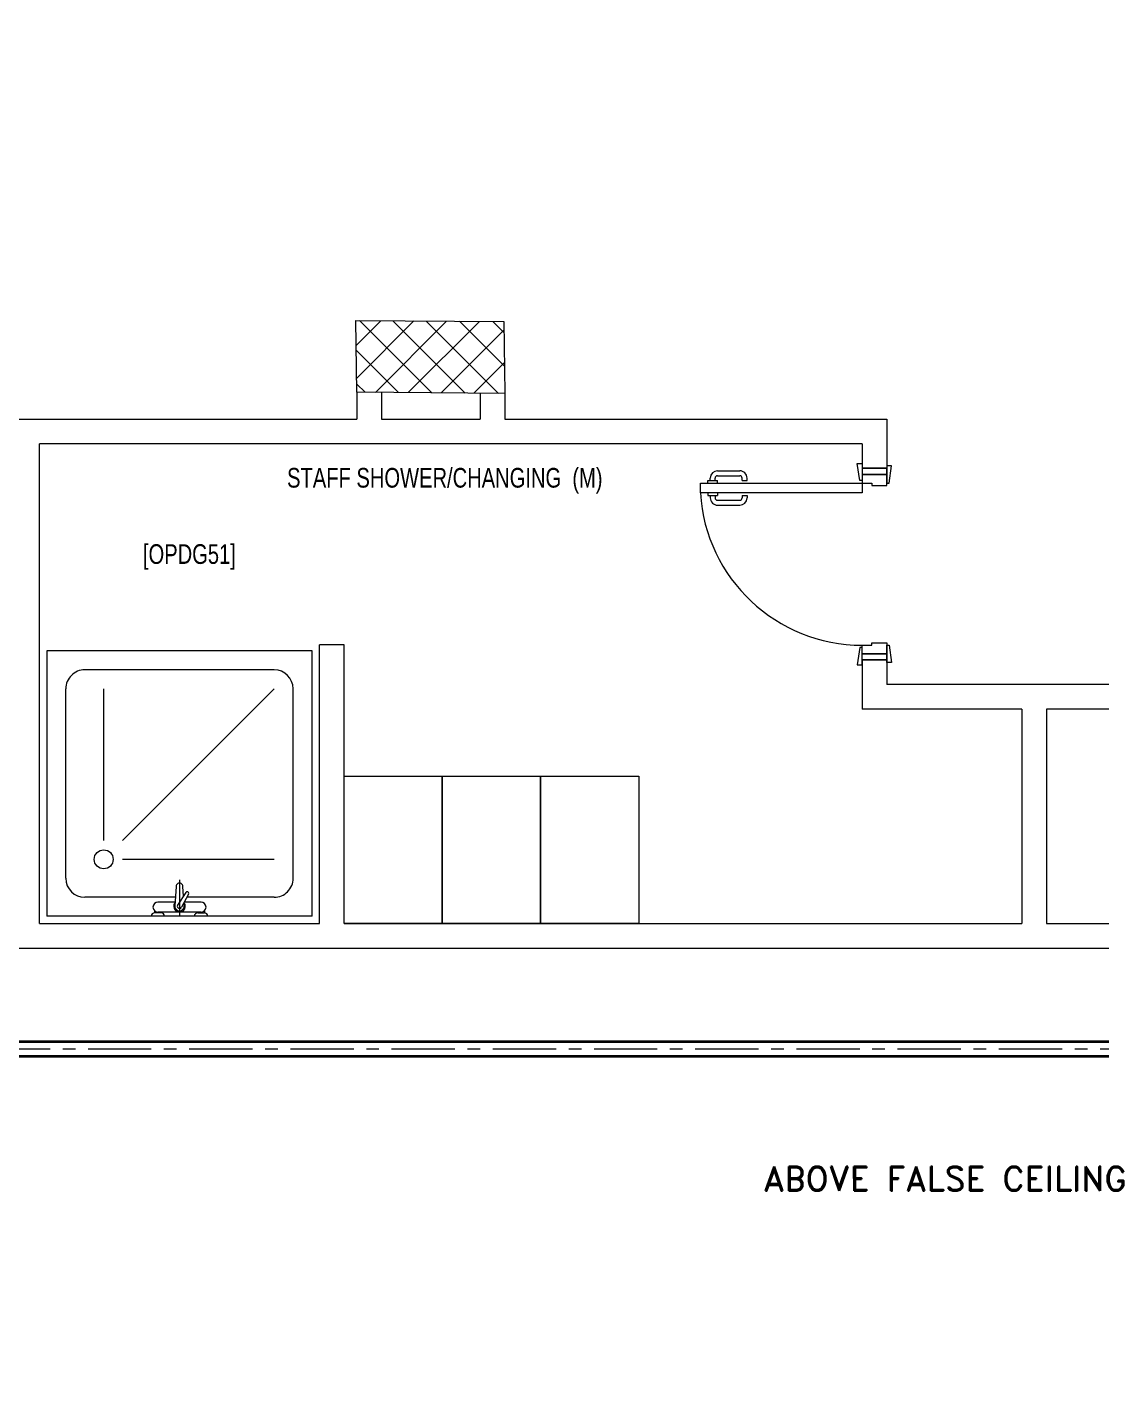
# Model space of a CAD drawing. Extents: x -234346 to 58427, y -132654 to -82394.
# Drawn here: x -120879 to -116508, y -105740 to -100194 of the extents above; entities that cross this region are included whole.
import ezdxf
from ezdxf import colors
from ezdxf.entities.mleader import LeaderData, LeaderLine
from ezdxf.math import Vec2, Vec3

# ---------------------------------------------------------------- set-up
doc = ezdxf.new("R2010")
doc.units = 0
doc.header["$LTSCALE"] = 8
doc.linetypes.add('AXES', pattern=[50.800000000000004, 31.75, -6.35, 6.35, -6.35])
doc.layers.get('0').update_dxf_attribs({"color": 9, "lineweight": 5})
for name, color, linetype, lineweight in [('72_EGR_BASE_TEXT', 9, 'Continuous', 5), ('72_EGR_EQP_TAG', 9, 'Continuous', 5), ('C-HYDR-CTCH', 9, 'Continuous', 5), ('F-ANNO-TEXT-PL', 7, 'Continuous', 25), ('Hatch', 9, 'Continuous', 5), ('LOADING', 9, 'Continuous', 5), ('SANIT', 9, 'Continuous', 5), ('Structure', 9, 'Continuous', 5), ('Walls', 9, 'Continuous', 5), ('Wooden Joinery', 9, 'Continuous', 5)]:
    doc.layers.add(name, color=color, linetype=linetype, lineweight=lineweight)
doc.layers.add('FIRE', color=1, linetype='Continuous')
doc.layers.add('FIRE-thin', color=8, linetype='Continuous')
doc.styles.add('ROMAND', font='romand.shx')
doc.styles.add('X3G_ENTITY_2587EF', font='swisscl.ttf', dxfattribs={"height": 200})
doc.styles.add('X3G_ENTITY_258862', font='swisscl.ttf', dxfattribs={"height": 200})

# ---------------------------------------------------------------- blocks, each defined once
blk = doc.blocks.new('_Origin')
at = {"color": 0, "linetype": 'ByBlock', "lineweight": -2}
blk.add_line((0, 0), (-1, 0), dxfattribs=at)
blk.add_circle((0, 0), 0.5, dxfattribs=at)
blk = doc.blocks.new('A$C72370EFE')
at = {"layer": 'Wooden Joinery'}
for p, q in [((-0.009999999999990905, -0.03999999999999915), (-0.01999999999998181, -0.03999999999999915)), ((-0.009999999999990905, -0.03000000000000114), (-0.01000000000010459, -0.07000000000000028)), ((0, -0.03000000000000114), (-0.009999999999990905, -0.03000000000000114)), ((0.04000000000019099, -0.03000000000000114), (0.0500000000001819, -0.03000000000000114)), ((0.0500000000001819, -0.03000000000000114), (0.05000000000029559, -0.07000000000000028)), ((0.0500000000001819, -0.03999999999999915), (0.0600000000001728, -0.03999999999999915)), ((-0.04999999999995453, -0.07000000000000028), (-0.04999999999984084, -0.1600000000000037)), ((-0.02999999999997272, -0.07000000000000028), (-0.02999999999985903, -0.1600000000000037)), ((-0.009999999999990905, -0.06000000000000227), (-0.01999999999998181, -0.06000000000000227)), ((0, -0.07000000000000028), (-0.009999999999990905, -0.07000000000000028)), ((0.04000000000019099, -0.07000000000000028), (0.0500000000001819, -0.07000000000000028)), ((0.0500000000001819, -0.06000000000000227), (0.0600000000001728, -0.06000000000000227)), ((0.07000000000016371, -0.07000000000000028), (0.07000000000005002, -0.1600000000000037)), ((0.09000000000014552, -0.07000000000000028), (0.09000000000003183, -0.1600000000000037)), ((-0.009999999999877218, -0.1700000000000017), (-0.01999999999986812, -0.1700000000000017)), ((-0.009999999999877218, -0.1900000000000048), (-0.01999999999986812, -0.1900000000000048)), ((-0.009999999999877218, -0.1700000000000017), (-0.009999999999877218, -0.1900000000000048)), ((0.05000000000006821, -0.1700000000000017), (0.06000000000005912, -0.1700000000000017)), ((0.05000000000006821, -0.1700000000000017), (0.05000000000006821, -0.1900000000000048)), ((0.05000000000006821, -0.1900000000000048), (0.06000000000005912, -0.1900000000000048))]:
    blk.add_line(p, q, dxfattribs=at)
for centre, radius, start, end in [((-0.01999999999998181, -0.07000000000000028), 0.03, 90, 180), ((0.0600000000001728, -0.07000000000000028), 0.03, 0, 90), ((-0.01999999999998181, -0.07000000000000028), 0.01, 90, 180), ((0.0600000000001728, -0.07000000000000028), 0.01, 0, 90), ((-0.01999999999986812, -0.1600000000000037), 0.03, 180, 270), ((-0.01999999999986812, -0.1600000000000037), 0.01, 180, 270), ((0.06000000000005912, -0.1600000000000037), 0.01, 270, 0), ((0.06000000000005912, -0.1600000000000037), 0.03, 270, 0)]:
    blk.add_arc(centre, radius, start, end, dxfattribs=at)
blk = doc.blocks.new('A$C268A7CF0')
at = {"layer": 'Wooden Joinery'}
for points in [[(80.00399540620856, 758.7808040424279), (80.00399540620856, 768.78128367303), (10.00063799135387, 778.7817633039231), (10.00063799135387, 758.7808040424279)], [(739.9982398385182, 758.7808040423115), (739.9982398385182, 768.78128367303), (810.0015972533729, 778.7817633038067), (810.0015972531401, 758.7808040423697)], [(70.0035157755483, 658.780804042457), (70.0035157755483, 648.7803244116803), (0.0001583604607731104, 638.7798447810783), (0.0001583604607731104, 658.780804042457)], [(120.0059139293153, 658.7808040423406), (120.0059139306541, -7.697787077631801e-05), (80.00399540778017, -7.697792898397893e-05), (80.00399540644139, 658.780804042457)], [(749.9987194696441, 658.7808040423406), (749.9987194696441, 648.7803244117385), (820.002076884266, 638.7798447810201), (820.002076884266, 658.780804042457)]]:
    blk.add_lwpolyline(points, close=True, dxfattribs=at)
for points in [[(45.00231669913046, 658.7808040423988), (45.00231669913046, 758.7808040424279), (20.00111762224697, 758.7808040425443), (20.0011176224798, 658.7808040425734), (45.00231669913046, 658.7808040423988)], [(45.00231669889763, 658.7808040426899), (80.00399540644139, 658.780804042457), (80.00399540644139, 698.7827225655637), (90.00447503710166, 698.7827225652145), (90.00447503733449, 758.7808040426607), (45.00231669913046, 758.7808040424279), (45.00231669889763, 658.7808040426899)], [(774.9999185458291, 658.780804042457), (739.9982398385182, 658.7808040422824), (739.9982398382854, 698.7827225655055), (729.9977602078579, 698.7827225652727), (729.9977602073923, 758.7808040424861), (774.9999185453635, 758.7808040425443), (774.9999185458291, 658.780804042457)], [(774.9999185455963, 658.780804042457), (774.9999185453635, 758.7808040425443), (800.001117622247, 758.7808040424861), (800.0011176224798, 658.7808040423988), (774.9999185455963, 658.780804042457)]]:
    blk.add_lwpolyline(points, dxfattribs=at)
blk.add_arc((80.00399540644139, 658.7808040424061), 659.9942444320768, 273.4747979905363, 0, dxfattribs=at)
at = {"layer": 'Wooden Joinery', "xscale": 999.9999999998854, "yscale": 999.9999999998854, "zscale": 999.9999999998854, "rotation": 180}
blk.add_blockref('A$C72370EFE', (120.0059139308869, -7.697775436099619e-05), dxfattribs=at)
blk = doc.blocks.new('A$C47696aed')
at = {"layer": 'Hatch'}
h = blk.add_hatch(dxfattribs=at)
h.set_pattern_fill('ANSI37', color=256, scale=30)
h.set_pattern_definition([(45, (0, 0), (-67.35192090801866, 67.35192090801866), []), (135, (0, 0), (-67.35192090801866, -67.35192090801864), [])])
h.paths.add_polyline_path([(50952.65890286537, 21917.90117246215), (50348.72306925309, 21909.74587517308), (50352.61760289129, 21621.33843560587), (50956.55343653914, 21629.49373293482)])
h.paths.add_polyline_path([(43791.89540090831, 21910.13626871398), (43208.39156583045, 21904.72568193334), (43188.46127167926, 21613.33456440386), (43771.96510675712, 21618.74515118473)])
h.paths.add_polyline_path([(29414.94768239791, 21902.76746834489), (28815.84806079185, 21898.68783707242), (28810.13874411537, 21605.63425206556), (29409.23836577218, 21609.71388330683)])
h.paths.add_polyline_path([(36600.15027514659, 21904.93568402808), (35998.96405953518, 21897.44341075025), (35990.7440224078, 21611.78551922669), (36591.93023801921, 21619.27779250452)])
h.paths.add_polyline_path([(22195.711284091, 21912.03166619618), (21589.25982243335, 21890.17703984305), (21603.79236787627, 21597.64019584912), (22210.24382950296, 21619.49482215126)])
h.paths.add_polyline_path([(15459.09601511549, 21901.65291435295), (14237.15456092265, 21925.59205384576), (14230.73345924378, 21629.45733883325), (15452.6749134874, 21605.51819930947)])
h.paths.add_polyline_path([(15473.19471376156, 14701.56249209866), (14258.19266025955, 14685.84594365326), (14244.72114109108, 14393.41044957307), (15459.72319467506, 14409.1269980385)])
h.paths.add_polyline_path([(15447.11996749369, 7508.402531788915), (14244.04364118952, 7492.405785581917), (14238.33432461926, 7199.352200535828), (15441.41065086798, 7215.348946750863)])
h.paths.add_polyline_path([(15465.63960820156, 309.6858390090056), (14268.95654949057, 298.2553099577781), (14271.76910867799, 3.803327153204009), (15468.45216735778, 15.23385615343796)])
h.paths.add_polyline_path([(7830.616258125294, 311.793869010402), (7227.060697460089, 308.094510771567), (7237.70771341864, 22.62184820999028), (7841.263274032848, 26.321206479799)])
h.paths.add_polyline_path([(7815.177747422822, 7509.79877678794), (7218.354856322978, 7511.359757025028), (7218.237390204333, 7210.198693469865), (7815.060281253413, 7208.637713263512)])
h.paths.add_polyline_path([(7825.051300763618, 14699.3597865398), (7205.758578153327, 14700.59416233585), (7195.164288483786, 14397.63416323066), (7814.457011074301, 14396.39978751633)])
h.paths.add_polyline_path([(7801.739301570226, 21878.73653883673), (7201.079641937271, 21893.19244854827), (7197.456919316894, 21603.55150551582), (7798.116578867892, 21589.09559578425)])
h.paths.add_polyline_path([(602.6472432142982, 21876.85598163982), (-0.001488337053160649, 21899.56074538711), (1.875025053050194, 21611.24585035467), (604.5237566044161, 21588.54108660738)])
h.paths.add_polyline_path([(610.3638571500851, 7498.560115361353), (8.32448107311211, 7491.589490585211), (11.70087736262212, 7199.976667811396), (613.7402535262518, 7206.947292556519)])
h.paths.add_polyline_path([(627.8726603421455, 303.9411883235443), (29.48482373845764, 302.9426870569623), (34.34494512947276, 2.254511000355706), (632.7327817329206, 3.253012267403392)])
h.paths.add_polyline_path([(22214.579397097, 317.2174509044307), (21608.88848152617, 304.2747025873941), (21614.60176341841, 3.064878029519605), (22220.29267904023, 16.00762631557518)])
h.paths.add_polyline_path([(22208.06104650651, 7509.692103336565), (21613.67778440121, 7492.126863068665), (21615.78000571065, 7195.545372270743), (22210.16326784715, 7213.1106125894)])
h.paths.add_polyline_path([(22199.34692327329, 14717.72705893009), (21600.38867711509, 14710.04464918235), (21604.39563797368, 14409.8781215765), (22203.35388416285, 14417.56053137523)])
h.paths.add_polyline_path([(29399.66750759375, 14702.44688404421), (28797.72565343487, 14707.13775532017), (28801.97151180845, 14415.02994536212), (29403.91336601786, 14410.33907405473)])
h.paths.add_polyline_path([(29403.40066873003, 7519.803772830868), (28799.55744955875, 7502.214949066518), (28812.9979369659, 7202.141036008017), (29413.0970021314, 7223.191262779987)])
h.paths.add_polyline_path([(29419.54605692672, 303.7849725198466), (28815.68842769251, 310.3802863666751), (28813.29913857579, 24.67363384062992), (29417.15676781023, 18.07831999403425)])
h.paths.add_polyline_path([(36618.02385220304, 314.2458957131021), (36020.72316604503, 299.6894409519155), (36029.70771449502, -0.004199135113594821), (36627.00840060203, 14.55225565703586)])
h.paths.add_polyline_path([(36610.73667342984, 7502.578379449667), (36009.4578434038, 7504.519632709214), (36010.57381078927, 7207.292859660694), (36611.85264084628, 7205.351606452141)])
h.paths.add_polyline_path([(36574.25190127268, 14706.41894276603), (35993.40506970347, 14711.10490650241), (36013.1053391262, 14421.26891946048), (36593.95217069518, 14416.58295572386)])
h.paths.add_polyline_path([(43777.60976200271, 14705.69125746773), (43180.03123245714, 14719.43538219645), (43182.04912134632, 14427.51770865754), (43779.62765115742, 14413.77358389268)])
h.paths.add_polyline_path([(43778.63715867838, 7507.120847694809), (43210.20746167819, 7499.526144873118), (43212.03521401528, 7205.380501860986), (43780.46491111722, 7212.975204620743)])
h.paths.add_polyline_path([(43815.69234047201, 309.9641928793826), (43210.43045880413, 307.3081316433345), (43211.76684186887, 2.773851530393586), (43817.02872343501, 5.429912829073146)])
h.paths.add_polyline_path([(50989.89646114851, 309.4803125930484), (50401.94159457088, 325.5450213535223), (50388.73906247644, 18.31921976106605), (50976.69392905431, 2.254511000821367)])
h.paths.add_polyline_path([(50974.12643849663, 7508.860029341886), (50370.89691945701, 7509.950705887522), (50368.93175683683, 7213.435717841612), (50972.16127587669, 7212.345041296208)])
at = {"layer": 'C-HYDR-CTCH', "color": 4, "flags": 128}
blk.add_lwpolyline([(28797.72565343487, 14707.13775532017), (29399.66750759375, 14702.44688404421), (29403.91336601786, 14410.33907405473), (28801.97151180846, 14415.02994536213), (28797.72565343487, 14707.13775532017)], dxfattribs=at)
blk = doc.blocks.new('SHOWER TRAY 80x80')
at = {"layer": 'SANIT'}
for p, q in [((0, 0), (0, 0.8000000000000007)), ((0.799999999999983, 0.8000000000000007), (-3.552713678800501e-15, 0.7999999999999972)), ((0.7999999999999794, 7.105427357601002e-15), (0.799999999999983, 0.8000000000000007)), ((0.1142857142856926, 0.7428571428571544), (0.6857142857142691, 0.7428571428571615)), ((0.05714285714283207, 0.4124033613445377), (0.05714285714283207, 0.685714285714301)), ((0.7428571428571153, 0.1142857142857174), (0.7428571428571296, 0.6857142857143081)), ((0.2285714285714064, 0.6285714285714441), (0.6857142857142655, 0.6285714285714441)), ((0.1714285714285531, 0.1142857142857068), (0.1714285714285531, 0.5714285714285836)), ((0.2285714285714064, 0.5714285714285836), (0.6857142857142655, 0.1142857142857245)), ((0.01000000000000512, 0.4549999999999912), (0.01000000000000512, 0.4750000000000014)), ((0.01631966011248664, 0.4750000000000014), (0.01000000000000512, 0.4750000000000014)), ((0.01249999999998863, 0.4549999999999912), (0.01000000000000512, 0.4549999999999912)), ((0.01249999999998863, 0.3349999999999866), (0.01249999999998863, 0.4649999999999963)), ((0.04249999999998977, 0.413264705882348), (0.04249999999998977, 0.4649999999999963)), ((0.08950000000000102, 0.4104999999999919), (0.03164137928153821, 0.4139034482775585)), ((0.1099999999999994, 0.3999999999999986), (0, 0.3999999999999986)), ((0.06674858673548556, 0.3727685026005716), (0.02709900889367134, 0.3938940117229563)), ((0.04073028667295375, 0.3866311933336917), (0.0316413792811403, 0.3860965517224102)), ((0.07150997231136103, 0.3807923120500973), (0.03344981494325339, 0.4058135719738871)), ((0.04249999999998977, 0.3349999999999866), (0.04249999999998977, 0.3856882805192541)), ((0.05714285714283562, 0.1142857142857068), (0.05714285714283207, 0.3778864871840746)), ((0.0608299165623265, 0.3878135245036631), (0.08949999999998681, 0.3894999999999911)), ((0.01000000000000512, 0.345000000000006), (0.01000000000000512, 0.3249999999999957)), ((0.01249999999998863, 0.345000000000006), (0.01000000000000512, 0.345000000000006)), ((0.01631966011248664, 0.3250000000000099), (0.01000000000000512, 0.3250000000000099)), ((0.1142857142856961, 0.05714285714285339), (0.6857142857142584, 0.05714285714286405)), ((0, 0), (0.7999999999999794, 7.105427357601002e-15))]:
    blk.add_line(p, q, dxfattribs=at)
blk.add_circle((0.1714285714285531, 0.6285714285714441), 0.02857142857142873, dxfattribs=at)
for centre, radius, start, end in [((0.1142857142856926, 0.685714285714301), 0.05714285714285747, 90, 180), ((0.6857142857142691, 0.6857142857143081), 0.05714285714285747, 359.9999999999992, 90), ((0, 0.4750000000000014), 0.009999999999999787, 0, 90.00000000000263), ((0, 0.4549999999999912), 0.009999999999999787, 269.9999999999973, 0), ((0.0274999999999892, 0.4649999999999963), 0.01499999999999968, 0, 180), ((0.03000000000000114, 0.3999999999999844), 0.0175000000000054, 49.63201498841951, 309.2525527154357), ((0.03000000000000114, 0.3999999999999986), 0.0140000000000029, 83.2670787910549, 276.732921207356), ((0.03000000000000114, 0.3999999999999986), 0.006760091880911086, 54.04227897446988, 244.5873310711967), ((0.06912927952342329, 0.3767804073253345), 0.004665091389374755, 239.3148050232749, 59.31480502755438), ((0.08950000000000102, 0.3999999999999844), 0.01049999999999862, 270, 90.00000000010422), ((0, 0.345000000000006), 0.009999999999999787, 0, 90.00000000000263), ((0.0274999999999892, 0.3349999999999866), 0.01499999999999968, 180, 0), ((0, 0.3250000000000099), 0.009999999999999787, 269.9999999999973, 0), ((0.1142857142856961, 0.1142857142857068), 0.05714285714285747, 179.9999999999998, 270), ((0.6857142857142584, 0.1142857142857174), 0.05714285714285747, 270, 359.9999999999996)]:
    blk.add_arc(centre, radius, start, end, dxfattribs=at)
blk = doc.blocks.new('GF1')
at = {"layer": 'LOADING', "color": 9}
for points in [[(-119189.3671013069, -103842.6130425801), (-119589.3671013069, -103842.6130425801), (-119589.3671013069, -103242.6130425801), (-119189.3671013069, -103242.6130425801)], [(-118789.3671013069, -103842.6130425801), (-119189.3671013069, -103842.6130425801), (-119189.3671013069, -103242.6130425801), (-118789.3671013069, -103242.6130425801)], [(-118389.3671013069, -103842.6130425801), (-118789.3671013069, -103842.6130425801), (-118789.3671013069, -103242.6130425801), (-118389.3671013069, -103242.6130425801)]]:
    blk.add_lwpolyline(points, close=True, dxfattribs=at)
at = {"layer": 'Walls', "color": 9}
for p, q in [((-119536.7405346296, -101679.8376082007, 5.889685836021185e-07), (-119536.7405346296, -101789.5051247197, 5.889685836021185e-07)), ((-119436.7405346296, -101680.6168979734, 5.889685836021185e-07), (-119436.7405346296, -101789.5051247197, 5.889685836021185e-07)), ((-119034.7986804202, -101683.7491897354, 5.89026791263032e-07), (-119034.7986804202, -101789.5051247197, 5.89026791263032e-07)), ((-118934.7986804202, -101684.5284795081, 5.89026791263032e-07), (-118934.7986804202, -101789.5051247197, 5.89026791263032e-07)), ((-123079.3671013078, -101789.505124718), (-119536.7405346296, -101789.5051247197, 5.889685836021183e-07)), ((-119436.7405346296, -101789.5051247197, 5.889685836021185e-07), (-119034.7986804202, -101789.5051247197, 5.89026791263032e-07)), ((-118934.7986804202, -101789.5051247197, 5.890267912630326e-07), (-117379.3671013078, -101789.5051247197)), ((-117379.3671013078, -101789.5051247197), (-117379.3671013078, -101989.5051247198)), ((-117479.3671013078, -101889.5051247197), (-120829.3671013078, -101889.5051247196)), ((-120829.3671013078, -103842.6130425801), (-120829.3671013078, -101889.5051247196)), ((-117479.3671013078, -101889.5051247197), (-117479.3671013078, -101989.50512472)), ((-117479.3671013078, -101989.50512472), (-117379.3671013078, -101989.5051247198)), ((-119589.3671013069, -102707.6130425741), (-119689.3671013069, -102707.6130425741)), ((-119689.3671013069, -103842.6130425739), (-119689.3671013069, -102707.6130425741)), ((-119589.3671013069, -103842.6130425739), (-119589.3671013069, -102707.6130425741)), ((-117479.3671013074, -102769.50512472), (-117479.3671013078, -102969.5051247197)), ((-117479.367101306, -102769.50512472), (-117379.367101306, -102769.5051247198)), ((-117379.3671013078, -102769.5051247198), (-117379.3671013078, -102869.5051247197)), ((-116179.3671013078, -102869.5051247197), (-117379.3671013078, -102869.5051247197)), ((-116829.3671013078, -102969.5051247197), (-117479.3671013078, -102969.5051247197)), ((-116829.3671013078, -102969.5051247197), (-116829.3671013078, -103842.6130425801)), ((-116729.3671013078, -102969.5051247197), (-116729.3671013078, -103842.6130425801)), ((-116079.3671013078, -102969.5051247197), (-116729.3671013078, -102969.5051247197)), ((-120829.3671013078, -103842.6130425801), (-119689.3671013069, -103842.6130425801)), ((-119589.3671013069, -103842.6130425801), (-116829.3671013078, -103842.6130425801)), ((-116729.3671013078, -103842.6130425801), (-113969.3671013083, -103842.6130425801)), ((-128624.3671013162, -103942.6130425801), (-102939.3671013078, -103942.6130425808))]:
    blk.add_line(p, q, dxfattribs=at)
at = {"layer": 'SANIT', "color": 9, "xscale": 1350.000000000878, "yscale": 1350.000000000878, "zscale": 1350.000000000878, "rotation": 90.00000000000001}
blk.add_blockref('SHOWER TRAY 80x80', (-119719.3671013069, -103812.6130425741), dxfattribs=at)
at = {"layer": 'Structure', "color": 9}
blk.add_blockref('A$C47696aed', (-148338.7120464381, -116094.8675535629, 5.889685836021185e-07), dxfattribs=at)
at = {"layer": 'Wooden Joinery', "color": 9, "rotation": 270}
blk.add_blockref('A$C268A7CF0', (-118138.1479053501, -101969.5040070976), dxfattribs=at)
at = {"layer": '72_EGR_BASE_TEXT', "color": 9, "char_height": 80, "attachment_point": 2}
for s, insert, style in [('STAFF SHOWER/CHANGING  (M)', (-119178.9546971474, -101987.9561948196, 5.890267910826207e-07), 'X3G_ENTITY_258862'), ('[OPDG51]', (-120219.0362007003, -102298.4997981392), 'X3G_ENTITY_2587EF')]:
    blk.add_mtext(s, dxfattribs=dict(at, insert=insert, style=style))
blk = doc.blocks.new('FFGF')
at = {"layer": 'FIRE', "lineweight": 35, "ltscale": 1.014}
for p, q in [((-100181.8007637084, -104323.3497601283), (-141220.1497602136, -104323.3497601283)), ((-100181.8007637084, -104383.6497601402), (-141220.1497602136, -104383.6497601402))]:
    blk.add_line(p, q, dxfattribs=at)
at = {"layer": 'FIRE-thin', "linetype": 'AXES', "lineweight": 20, "ltscale": 1.014}
blk.add_line((-100181.8007637084, -104353.4997601343), (-141220.1497602136, -104353.4997601343), dxfattribs=at)
at = {"layer": 'F-ANNO-TEXT-PL', "ltscale": 1.011}
ml = blk.add_multileader_mtext('Standard', dxfattribs=at)
ml.set_content('\\A1;ABOVE FALSE{\\C1; CEILING  }', color=256, style='ROMAND')
ml.set_leader_properties(color=256)
ml.set_arrow_properties(name='ORIGIN')
ml.build(insert=Vec2(0, 0))
ml.multileader.update_dxf_attribs({"text_left_attachment_type": 2, "text_right_attachment_type": 2, "dogleg_length": 124.1954879153709, "arrow_head_size": 50})
ctx = ml.context
ctx.base_point, ctx.char_height, ctx.arrow_head_size, ctx.landing_gap_size, ctx.plane_origin, ctx.plane_x_axis, ctx.plane_y_axis = Vec3(-117931.2171788259, -104880.9903865994, 1.535707348226261e-09), 100, 50, 50, Vec3(-116785.1650708881, -105508.5211503331), Vec3(0.9999999999453071, 1.045877037983423e-05, -3.383039458371172e-23), Vec3(-1.045877037983423e-05, 0.9999999999453071, 2.964448994076642e-12)
ctx.left_attachment, ctx.right_attachment = 2, 2
notes = []
notes.append((ctx, [(1, (1, 1, 0), (-115922.1544237488, -104880.9693742733, 1.535707348158294e-09), (-0.9999999999453071, -1.045877037983423e-05, 3.383039458371172e-23), 242.3960885203427, [(1, [(-115921.1302246251, -104396.6783289097, 2.971363418706203e-09)], 0, [])])]))
ctx.mtext.insert, ctx.mtext.text_direction, ctx.mtext.rotation, ctx.mtext.width, ctx.mtext.flow_direction, ctx.mtext.extrusion = Vec3(-117881.2177017672, -104830.9898636636, 1.683929797928402e-09), Vec3(0.9999999999453071, 1.045877037983423e-05, -3.383039458371172e-23), 1.04587703800249e-05, 2003.352693162566, 5, Vec3(3.100452516275057e-17, -2.964448993913593e-12, 1)
for ctx, leaders in notes:
    for number, flags, end, landing, length, lines in leaders:
        leader = LeaderData()
        leader.index, (leader.has_last_leader_line, leader.has_dogleg_vector, leader.attachment_direction) = number, flags
        leader.last_leader_point, leader.dogleg_vector, leader.dogleg_length = Vec3(end), Vec3(landing), length
        for number, points, colour, breaks in lines:
            line = LeaderLine()
            line.index, line.vertices, line.color, line.breaks = number, Vec3.list(points), colors.encode_raw_color(colour), breaks
            leader.lines.append(line)
        ctx.leaders.append(leader)

msp = doc.modelspace()

# ---------------------------------------------------------------- block references
at = {"layer": '72_EGR_EQP_TAG'}
msp.add_blockref('GF1', (0, 0), dxfattribs=at)
at = {"layer": 'FIRE'}
msp.add_blockref('FFGF', (0, 0), dxfattribs=at)

doc.saveas('drawing.dxf')
